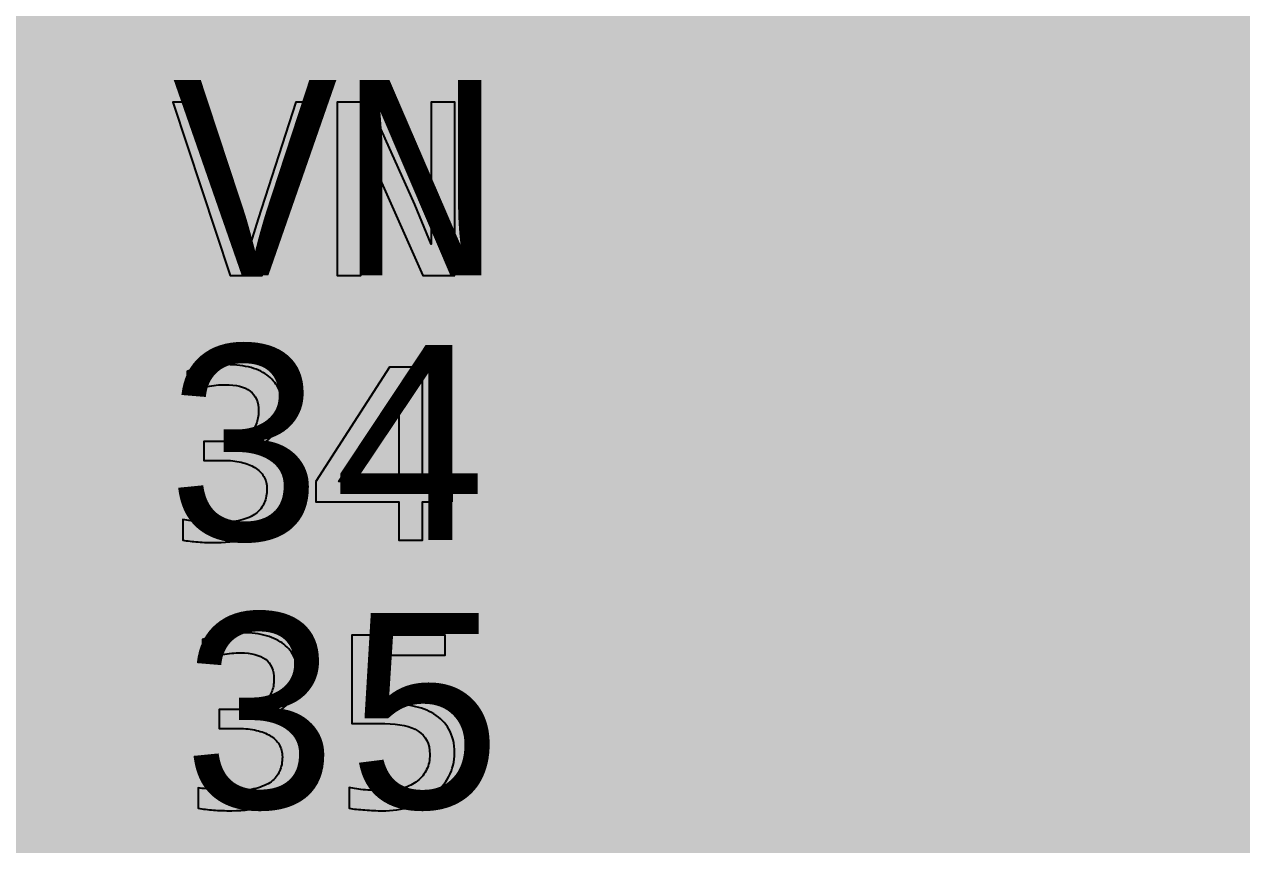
# Model space of a CAD drawing. Extents: x -322 to -166, y -2 to 94.
# Drawn here: x -314.72 to -303.18, y 33.89 to 41.66 of the extents above; entities that cross this region are included whole.
import ezdxf

# ---------------------------------------------------------------- set-up
doc = ezdxf.new("R2010")
doc.units = 0
doc.header["$MEASUREMENT"] = 0
doc.layers.add('MASK', color=7, linetype='CONTINUOUS')
doc.styles.add('0', font='consola.ttf', dxfattribs={"height": 1})

msp = doc.modelspace()

# ---------------------------------------------------------------- hatches: boundary and pattern name
at = {"layer": 'MASK'}
h = msp.add_hatch(color=18, dxfattribs=at)
edge = h.paths.add_edge_path()
edge.add_spline(control_points=[(-279.9318, -1.4633), (-279.9318, -1.4633), (-250.5297, -1.4633), (-250.5297, -1.4633), (-249.7335, -1.4628), (-248.9702, -1.146), (-248.4076, -0.5827), (-247.845, -0.0194), (-247.5292, 0.7405), (-247.5297, 1.5367), (-247.5297, 1.5367), (-247.5297, 90.5367), (-247.5297, 90.5367), (-247.5302, 91.3329), (-247.847, 92.0962), (-248.4103, 92.6588), (-248.9736, 93.2214), (-249.7335, 93.5372), (-250.5297, 93.5367), (-250.5297, 93.5367), (-318.7297, 93.5367), (-318.7297, 93.5367), (-319.5259, 93.5362), (-320.2892, 93.2194), (-320.8518, 92.6561), (-321.4144, 92.0928), (-321.7302, 91.3329), (-321.7297, 90.5367), (-321.7297, 90.5367), (-321.7297, 1.5367), (-321.7297, 1.5367), (-321.7292, 0.7405), (-321.4124, -0.0228), (-320.8491, -0.5854), (-320.2858, -1.148), (-319.5259, -1.4638), (-318.7297, -1.4633), (-318.7297, -1.4633), (-279.9318, -1.4633), (-279.9318, -1.4633)], knot_values=[0, 0, 0, 0, 0.0769231, 0.0769231, 0.0769231, 0.1538462, 0.1538462, 0.1538462, 0.2307692, 0.2307692, 0.2307692, 0.3076923, 0.3076923, 0.3076923, 0.3846154, 0.3846154, 0.3846154, 0.4615385, 0.4615385, 0.4615385, 0.5384615, 0.5384615, 0.5384615, 0.6153846, 0.6153846, 0.6153846, 0.6923077, 0.6923077, 0.6923077, 0.7692308, 0.7692308, 0.7692308, 0.8461538, 0.8461538, 0.8461538, 0.9230769, 0.9230769, 0.9230769, 1, 1, 1, 1], degree=3, periodic=1)
h = msp.add_hatch(color=18, dxfattribs=at)
edge = h.paths.add_edge_path()
edge.add_spline(control_points=[(-311.9062, 40.9211), (-311.9062, 40.9211), (-312.4633, 39.2818), (-312.4633, 39.2818), (-312.4633, 39.2818), (-312.7643, 39.2818), (-312.7643, 39.2818), (-312.7643, 39.2818), (-313.309, 40.9211), (-313.309, 40.9211), (-313.309, 40.9211), (-313.0568, 40.9211), (-313.0568, 40.9211), (-313.0568, 40.9211), (-312.7027, 39.8162), (-312.7027, 39.8162), (-312.7027, 39.8162), (-312.6025, 39.4925), (-312.6025, 39.4925), (-312.6025, 39.4925), (-312.4997, 39.8162), (-312.4997, 39.8162), (-312.4997, 39.8162), (-312.1447, 40.9211), (-312.1447, 40.9211), (-312.1447, 40.9211), (-311.9062, 40.9211), (-311.9062, 40.9211)], knot_values=[0, 0, 0, 0, 0.1111111, 0.1111111, 0.1111111, 0.2222222, 0.2222222, 0.2222222, 0.3333333, 0.3333333, 0.3333333, 0.4444444, 0.4444444, 0.4444444, 0.5555556, 0.5555556, 0.5555556, 0.6666667, 0.6666667, 0.6666667, 0.7777778, 0.7777778, 0.7777778, 0.8888889, 0.8888889, 0.8888889, 1, 1, 1, 1], degree=3, periodic=1)
h = msp.add_hatch(color=18, dxfattribs=at)
edge = h.paths.add_edge_path()
edge.add_spline(control_points=[(-310.6361, 39.2818), (-310.6361, 39.2818), (-310.9388, 39.2818), (-310.9388, 39.2818), (-310.9388, 39.2818), (-311.3957, 40.3044), (-311.3957, 40.3044), (-311.3957, 40.3044), (-311.5276, 40.6333), (-311.5276, 40.6333), (-311.5276, 40.6333), (-311.5276, 39.8064), (-311.5276, 39.8064), (-311.5276, 39.8064), (-311.5276, 39.2818), (-311.5276, 39.2818), (-311.5276, 39.2818), (-311.7512, 39.2818), (-311.7512, 39.2818), (-311.7512, 39.2818), (-311.7512, 40.9211), (-311.7512, 40.9211), (-311.7512, 40.9211), (-311.4523, 40.9211), (-311.4523, 40.9211), (-311.4523, 40.9211), (-311.0168, 39.9524), (-311.0168, 39.9524), (-311.0168, 39.9524), (-310.8596, 39.5773), (-310.8596, 39.5773), (-310.8596, 39.5773), (-310.8596, 40.4556), (-310.8596, 40.4556), (-310.8596, 40.4556), (-310.8596, 40.9211), (-310.8596, 40.9211), (-310.8596, 40.9211), (-310.6361, 40.9211), (-310.6361, 40.9211), (-310.6361, 40.9211), (-310.6361, 39.2818), (-310.6361, 39.2818)], knot_values=[0, 0, 0, 0, 0.0714286, 0.0714286, 0.0714286, 0.1428571, 0.1428571, 0.1428571, 0.2142857, 0.2142857, 0.2142857, 0.2857143, 0.2857143, 0.2857143, 0.3571429, 0.3571429, 0.3571429, 0.4285714, 0.4285714, 0.4285714, 0.5, 0.5, 0.5, 0.5714286, 0.5714286, 0.5714286, 0.6428571, 0.6428571, 0.6428571, 0.7142857, 0.7142857, 0.7142857, 0.7857143, 0.7857143, 0.7857143, 0.8571429, 0.8571429, 0.8571429, 0.9285714, 0.9285714, 0.9285714, 1, 1, 1, 1], degree=3, periodic=1)
h = msp.add_hatch(color=18, dxfattribs=at)
edge = h.paths.add_edge_path()
edge.add_spline(control_points=[(-312.1881, 37.2713), (-312.1881, 37.1994), (-312.2026, 37.1317), (-312.2322, 37.0688), (-312.2613, 37.0054), (-312.305, 36.9502), (-312.3637, 36.9026), (-312.4223, 36.8555), (-312.496, 36.8183), (-312.5846, 36.7909), (-312.6733, 36.7639), (-312.7765, 36.7502), (-312.8947, 36.7502), (-312.9598, 36.7502), (-313.0184, 36.7523), (-313.0702, 36.7566), (-313.1221, 36.7609), (-313.1705, 36.7664), (-313.2158, 36.7733), (-313.2158, 36.7733), (-313.2158, 36.9686), (-313.2158, 36.9686), (-313.164, 36.9596), (-313.1092, 36.9527), (-313.0514, 36.9476), (-312.994, 36.9429), (-312.9349, 36.9403), (-312.8745, 36.9403), (-312.7928, 36.9403), (-312.7225, 36.9476), (-312.6647, 36.9622), (-312.6065, 36.9767), (-312.5589, 36.9981), (-312.5221, 37.0255), (-312.4853, 37.0534), (-312.4587, 37.0868), (-312.442, 37.1262), (-312.4253, 37.1651), (-312.4168, 37.2097), (-312.4168, 37.2589), (-312.4168, 37.3043), (-312.4266, 37.3433), (-312.4467, 37.3767), (-312.4669, 37.4105), (-312.4951, 37.4383), (-312.5315, 37.461), (-312.5679, 37.4837), (-312.6116, 37.5004), (-312.6621, 37.5116), (-312.7127, 37.5231), (-312.7683, 37.5287), (-312.8283, 37.5287), (-312.8283, 37.5287), (-313.0154, 37.5287), (-313.0154, 37.5287), (-313.0154, 37.5287), (-313.0154, 37.7086), (-313.0154, 37.7086), (-313.0154, 37.7086), (-312.8257, 37.7086), (-312.8257, 37.7086), (-312.7761, 37.7086), (-312.7311, 37.715), (-312.6904, 37.7278), (-312.6497, 37.7411), (-312.615, 37.7595), (-312.5863, 37.7835), (-312.5572, 37.8079), (-312.535, 37.8379), (-312.5195, 37.873), (-312.5041, 37.9085), (-312.4964, 37.9488), (-312.4964, 37.9938), (-312.4964, 38.0816), (-312.5234, 38.1454), (-312.5769, 38.1856), (-312.6305, 38.2254), (-312.7092, 38.2456), (-312.8129, 38.2456), (-312.8681, 38.2456), (-312.9251, 38.2404), (-312.9837, 38.2297), (-313.0424, 38.219), (-313.1054, 38.2027), (-313.1722, 38.1813), (-313.1722, 38.1813), (-313.1722, 38.3715), (-313.1722, 38.3715), (-313.1439, 38.3817), (-313.1135, 38.3907), (-313.0814, 38.3984), (-313.0488, 38.4066), (-313.0167, 38.4134), (-312.9846, 38.4186), (-312.9525, 38.4241), (-312.9204, 38.4284), (-312.8887, 38.4314), (-312.857, 38.4344), (-312.8262, 38.4357), (-312.797, 38.4357), (-312.7101, 38.4357), (-312.6335, 38.4263), (-312.5675, 38.4074), (-312.5016, 38.3886), (-312.4463, 38.3616), (-312.4018, 38.3265), (-312.3577, 38.2914), (-312.3243, 38.249), (-312.3016, 38.1989), (-312.2789, 38.1484), (-312.2677, 38.0923), (-312.2677, 38.0293), (-312.2677, 37.936), (-312.2917, 37.8572), (-312.3397, 37.7938), (-312.3881, 37.73), (-312.4536, 37.6794), (-312.5375, 37.6418), (-312.4947, 37.6353), (-312.4527, 37.6216), (-312.4112, 37.6019), (-312.3697, 37.5818), (-312.3324, 37.5557), (-312.2994, 37.5244), (-312.266, 37.4932), (-312.2395, 37.4559), (-312.2189, 37.4135), (-312.1984, 37.3707), (-312.1881, 37.3232), (-312.1881, 37.2713)], knot_values=[0, 0, 0, 0, 0.0232558, 0.0232558, 0.0232558, 0.0465116, 0.0465116, 0.0465116, 0.0697674, 0.0697674, 0.0697674, 0.0930233, 0.0930233, 0.0930233, 0.1162791, 0.1162791, 0.1162791, 0.1395349, 0.1395349, 0.1395349, 0.1627907, 0.1627907, 0.1627907, 0.1860465, 0.1860465, 0.1860465, 0.2093023, 0.2093023, 0.2093023, 0.2325581, 0.2325581, 0.2325581, 0.255814, 0.255814, 0.255814, 0.2790698, 0.2790698, 0.2790698, 0.3023256, 0.3023256, 0.3023256, 0.3255814, 0.3255814, 0.3255814, 0.3488372, 0.3488372, 0.3488372, 0.372093, 0.372093, 0.372093, 0.3953488, 0.3953488, 0.3953488, 0.4186047, 0.4186047, 0.4186047, 0.4418605, 0.4418605, 0.4418605, 0.4651163, 0.4651163, 0.4651163, 0.4883721, 0.4883721, 0.4883721, 0.5116279, 0.5116279, 0.5116279, 0.5348837, 0.5348837, 0.5348837, 0.5581395, 0.5581395, 0.5581395, 0.5813953, 0.5813953, 0.5813953, 0.6046512, 0.6046512, 0.6046512, 0.627907, 0.627907, 0.627907, 0.6511628, 0.6511628, 0.6511628, 0.6744186, 0.6744186, 0.6744186, 0.6976744, 0.6976744, 0.6976744, 0.7209302, 0.7209302, 0.7209302, 0.744186, 0.744186, 0.744186, 0.7674419, 0.7674419, 0.7674419, 0.7906977, 0.7906977, 0.7906977, 0.8139535, 0.8139535, 0.8139535, 0.8372093, 0.8372093, 0.8372093, 0.8604651, 0.8604651, 0.8604651, 0.8837209, 0.8837209, 0.8837209, 0.9069767, 0.9069767, 0.9069767, 0.9302326, 0.9302326, 0.9302326, 0.9534884, 0.9534884, 0.9534884, 0.9767442, 0.9767442, 0.9767442, 1, 1, 1, 1], degree=3, periodic=1)
h = msp.add_hatch(color=18, dxfattribs=at)
edge = h.paths.add_edge_path()
edge.add_spline(control_points=[(-310.6623, 37.1356), (-310.6623, 37.1356), (-310.9424, 37.1356), (-310.9424, 37.1356), (-310.9424, 37.1356), (-310.9424, 36.7733), (-310.9424, 36.7733), (-310.9424, 36.7733), (-311.1659, 36.7733), (-311.1659, 36.7733), (-311.1659, 36.7733), (-311.1659, 37.1356), (-311.1659, 37.1356), (-311.1659, 37.1356), (-311.9547, 37.1356), (-311.9547, 37.1356), (-311.9547, 37.1356), (-311.9547, 37.3283), (-311.9547, 37.3283), (-311.9547, 37.3283), (-311.2563, 38.4126), (-311.2563, 38.4126), (-311.2563, 38.4126), (-310.9424, 38.4126), (-310.9424, 38.4126), (-310.9424, 38.4126), (-310.9424, 37.3283), (-310.9424, 37.3283), (-310.9424, 37.3283), (-310.6623, 37.3283), (-310.6623, 37.3283), (-310.6623, 37.3283), (-310.6623, 37.1356), (-310.6623, 37.1356)], knot_values=[0, 0, 0, 0, 0.0909091, 0.0909091, 0.0909091, 0.1818182, 0.1818182, 0.1818182, 0.2727273, 0.2727273, 0.2727273, 0.3636364, 0.3636364, 0.3636364, 0.4545455, 0.4545455, 0.4545455, 0.5454545, 0.5454545, 0.5454545, 0.6363636, 0.6363636, 0.6363636, 0.7272727, 0.7272727, 0.7272727, 0.8181818, 0.8181818, 0.8181818, 0.9090909, 0.9090909, 0.9090909, 1, 1, 1, 1], degree=3, periodic=1)
h = msp.add_hatch(color=18, dxfattribs=at)
edge = h.paths.add_edge_path()
edge.add_spline(control_points=[(-311.1659, 38.2019), (-311.1659, 38.2019), (-311.7363, 37.3283), (-311.7363, 37.3283), (-311.7363, 37.3283), (-311.1659, 37.3283), (-311.1659, 37.3283), (-311.1659, 37.3283), (-311.1659, 38.2019), (-311.1659, 38.2019)], knot_values=[0, 0, 0, 0, 0.3333333, 0.3333333, 0.3333333, 0.6666667, 0.6666667, 0.6666667, 1, 1, 1, 1], degree=3, periodic=1)
h = msp.add_hatch(color=18, dxfattribs=at)
edge = h.paths.add_edge_path()
edge.add_spline(control_points=[(-312.0424, 34.7313), (-312.0424, 34.6594), (-312.0569, 34.5917), (-312.0865, 34.5288), (-312.1156, 34.4654), (-312.1593, 34.4102), (-312.218, 34.3626), (-312.2766, 34.3155), (-312.3503, 34.2783), (-312.4389, 34.2509), (-312.5276, 34.2239), (-312.6308, 34.2102), (-312.749, 34.2102), (-312.8141, 34.2102), (-312.8727, 34.2123), (-312.9245, 34.2166), (-312.9764, 34.2209), (-313.0248, 34.2264), (-313.0701, 34.2333), (-313.0701, 34.2333), (-313.0701, 34.4286), (-313.0701, 34.4286), (-313.0183, 34.4196), (-312.9635, 34.4127), (-312.9057, 34.4076), (-312.8483, 34.4029), (-312.7892, 34.4003), (-312.7288, 34.4003), (-312.6471, 34.4003), (-312.5768, 34.4076), (-312.519, 34.4222), (-312.4608, 34.4367), (-312.4132, 34.4581), (-312.3764, 34.4855), (-312.3396, 34.5134), (-312.313, 34.5468), (-312.2963, 34.5862), (-312.2796, 34.6251), (-312.2711, 34.6697), (-312.2711, 34.7189), (-312.2711, 34.7643), (-312.2809, 34.8033), (-312.301, 34.8367), (-312.3212, 34.8705), (-312.3494, 34.8983), (-312.3858, 34.921), (-312.4222, 34.9437), (-312.4659, 34.9604), (-312.5164, 34.9716), (-312.567, 34.9831), (-312.6226, 34.9887), (-312.6826, 34.9887), (-312.6826, 34.9887), (-312.8697, 34.9887), (-312.8697, 34.9887), (-312.8697, 34.9887), (-312.8697, 35.1686), (-312.8697, 35.1686), (-312.8697, 35.1686), (-312.68, 35.1686), (-312.68, 35.1686), (-312.6304, 35.1686), (-312.5854, 35.175), (-312.5447, 35.1878), (-312.504, 35.2011), (-312.4693, 35.2195), (-312.4406, 35.2435), (-312.4115, 35.2679), (-312.3893, 35.2979), (-312.3738, 35.333), (-312.3584, 35.3685), (-312.3507, 35.4088), (-312.3507, 35.4538), (-312.3507, 35.5416), (-312.3777, 35.6054), (-312.4312, 35.6456), (-312.4848, 35.6854), (-312.5635, 35.7056), (-312.6672, 35.7056), (-312.7224, 35.7056), (-312.7794, 35.7004), (-312.838, 35.6897), (-312.8967, 35.679), (-312.9597, 35.6627), (-313.0265, 35.6413), (-313.0265, 35.6413), (-313.0265, 35.8315), (-313.0265, 35.8315), (-312.9982, 35.8417), (-312.9678, 35.8507), (-312.9357, 35.8584), (-312.9031, 35.8666), (-312.871, 35.8734), (-312.8389, 35.8786), (-312.8068, 35.8841), (-312.7747, 35.8884), (-312.743, 35.8914), (-312.7113, 35.8944), (-312.6805, 35.8957), (-312.6513, 35.8957), (-312.5644, 35.8957), (-312.4878, 35.8863), (-312.4218, 35.8674), (-312.3559, 35.8486), (-312.3006, 35.8216), (-312.2561, 35.7865), (-312.212, 35.7514), (-312.1786, 35.709), (-312.1559, 35.6589), (-312.1332, 35.6084), (-312.122, 35.5523), (-312.122, 35.4893), (-312.122, 35.396), (-312.146, 35.3172), (-312.194, 35.2538), (-312.2424, 35.19), (-312.3079, 35.1394), (-312.3918, 35.1018), (-312.349, 35.0953), (-312.307, 35.0816), (-312.2655, 35.0619), (-312.224, 35.0418), (-312.1867, 35.0157), (-312.1537, 34.9844), (-312.1203, 34.9532), (-312.0938, 34.9159), (-312.0732, 34.8735), (-312.0527, 34.8307), (-312.0424, 34.7832), (-312.0424, 34.7313)], knot_values=[0, 0, 0, 0, 0.0232558, 0.0232558, 0.0232558, 0.0465116, 0.0465116, 0.0465116, 0.0697674, 0.0697674, 0.0697674, 0.0930233, 0.0930233, 0.0930233, 0.1162791, 0.1162791, 0.1162791, 0.1395349, 0.1395349, 0.1395349, 0.1627907, 0.1627907, 0.1627907, 0.1860465, 0.1860465, 0.1860465, 0.2093023, 0.2093023, 0.2093023, 0.2325581, 0.2325581, 0.2325581, 0.255814, 0.255814, 0.255814, 0.2790698, 0.2790698, 0.2790698, 0.3023256, 0.3023256, 0.3023256, 0.3255814, 0.3255814, 0.3255814, 0.3488372, 0.3488372, 0.3488372, 0.372093, 0.372093, 0.372093, 0.3953488, 0.3953488, 0.3953488, 0.4186047, 0.4186047, 0.4186047, 0.4418605, 0.4418605, 0.4418605, 0.4651163, 0.4651163, 0.4651163, 0.4883721, 0.4883721, 0.4883721, 0.5116279, 0.5116279, 0.5116279, 0.5348837, 0.5348837, 0.5348837, 0.5581395, 0.5581395, 0.5581395, 0.5813953, 0.5813953, 0.5813953, 0.6046512, 0.6046512, 0.6046512, 0.627907, 0.627907, 0.627907, 0.6511628, 0.6511628, 0.6511628, 0.6744186, 0.6744186, 0.6744186, 0.6976744, 0.6976744, 0.6976744, 0.7209302, 0.7209302, 0.7209302, 0.744186, 0.744186, 0.744186, 0.7674419, 0.7674419, 0.7674419, 0.7906977, 0.7906977, 0.7906977, 0.8139535, 0.8139535, 0.8139535, 0.8372093, 0.8372093, 0.8372093, 0.8604651, 0.8604651, 0.8604651, 0.8837209, 0.8837209, 0.8837209, 0.9069767, 0.9069767, 0.9069767, 0.9302326, 0.9302326, 0.9302326, 0.9534884, 0.9534884, 0.9534884, 0.9767442, 0.9767442, 0.9767442, 1, 1, 1, 1], degree=3, periodic=1)
h = msp.add_hatch(color=18, dxfattribs=at)
edge = h.paths.add_edge_path()
edge.add_spline(control_points=[(-310.64, 34.7579), (-310.64, 34.6765), (-310.6575, 34.6024), (-310.6926, 34.5356), (-310.7278, 34.4684), (-310.7761, 34.411), (-310.8374, 34.3626), (-310.899, 34.3147), (-310.9714, 34.277), (-311.0549, 34.2504), (-311.1389, 34.2235), (-311.2288, 34.2102), (-311.326, 34.2102), (-311.3504, 34.2102), (-311.3765, 34.211), (-311.4044, 34.2123), (-311.4322, 34.2136), (-311.46, 34.2153), (-311.4879, 34.2175), (-311.5153, 34.2196), (-311.5423, 34.2217), (-311.5688, 34.2243), (-311.5949, 34.2269), (-311.6185, 34.2299), (-311.6395, 34.2333), (-311.6395, 34.2333), (-311.6395, 34.4311), (-311.6395, 34.4311), (-311.5941, 34.4204), (-311.5427, 34.4127), (-311.4844, 34.4076), (-311.4262, 34.4029), (-311.3675, 34.4003), (-311.308, 34.4003), (-311.2412, 34.4003), (-311.1808, 34.4084), (-311.1273, 34.4243), (-311.0738, 34.4401), (-311.0284, 34.4628), (-310.9907, 34.4924), (-310.953, 34.5224), (-310.9239, 34.5583), (-310.9038, 34.6003), (-310.8836, 34.6427), (-310.8738, 34.6902), (-310.8738, 34.7429), (-310.8738, 34.8448), (-310.9106, 34.9189), (-310.9838, 34.9652), (-311.0571, 35.0118), (-311.1624, 35.035), (-311.2994, 35.035), (-311.2994, 35.035), (-311.6112, 35.035), (-311.6112, 35.035), (-311.6112, 35.035), (-311.6112, 35.8726), (-311.6112, 35.8726), (-311.6112, 35.8726), (-310.7273, 35.8726), (-310.7273, 35.8726), (-310.7273, 35.8726), (-310.7273, 35.6824), (-310.7273, 35.6824), (-310.7273, 35.6824), (-311.4056, 35.6824), (-311.4056, 35.6824), (-311.4056, 35.6824), (-311.4056, 35.2225), (-311.4056, 35.2225), (-311.4056, 35.2225), (-311.2626, 35.2225), (-311.2626, 35.2225), (-311.1838, 35.2225), (-311.1072, 35.2152), (-311.0327, 35.2011), (-310.9581, 35.187), (-310.8922, 35.1621), (-310.834, 35.1266), (-310.7757, 35.0911), (-310.729, 35.0431), (-310.6935, 34.9831), (-310.658, 34.9232), (-310.64, 34.8482), (-310.64, 34.7579)], knot_values=[0, 0, 0, 0, 0.0357143, 0.0357143, 0.0357143, 0.0714286, 0.0714286, 0.0714286, 0.1071429, 0.1071429, 0.1071429, 0.1428571, 0.1428571, 0.1428571, 0.1785714, 0.1785714, 0.1785714, 0.2142857, 0.2142857, 0.2142857, 0.25, 0.25, 0.25, 0.2857143, 0.2857143, 0.2857143, 0.3214286, 0.3214286, 0.3214286, 0.3571429, 0.3571429, 0.3571429, 0.3928571, 0.3928571, 0.3928571, 0.4285714, 0.4285714, 0.4285714, 0.4642857, 0.4642857, 0.4642857, 0.5, 0.5, 0.5, 0.5357143, 0.5357143, 0.5357143, 0.5714286, 0.5714286, 0.5714286, 0.6071429, 0.6071429, 0.6071429, 0.6428571, 0.6428571, 0.6428571, 0.6785714, 0.6785714, 0.6785714, 0.7142857, 0.7142857, 0.7142857, 0.75, 0.75, 0.75, 0.7857143, 0.7857143, 0.7857143, 0.8214286, 0.8214286, 0.8214286, 0.8571429, 0.8571429, 0.8571429, 0.8928571, 0.8928571, 0.8928571, 0.9285714, 0.9285714, 0.9285714, 0.9642857, 0.9642857, 0.9642857, 1, 1, 1, 1], degree=3, periodic=1)

# ---------------------------------------------------------------- linework, layer by layer
for points, knots in [([(-279.9318, -1.4633), (-279.9318, -1.4633), (-250.5297, -1.4633), (-250.5297, -1.4633), (-249.7335, -1.4628), (-248.9702, -1.146), (-248.4076, -0.5827), (-247.845, -0.0194), (-247.5292, 0.7405), (-247.5297, 1.5367), (-247.5297, 1.5367), (-247.5297, 90.5367), (-247.5297, 90.5367), (-247.5302, 91.3329), (-247.847, 92.0962), (-248.4103, 92.6588), (-248.9736, 93.2214), (-249.7335, 93.5372), (-250.5297, 93.5367), (-250.5297, 93.5367), (-318.7297, 93.5367), (-318.7297, 93.5367), (-319.5259, 93.5362), (-320.2892, 93.2194), (-320.8518, 92.6561), (-321.4144, 92.0928), (-321.7302, 91.3329), (-321.7297, 90.5367), (-321.7297, 90.5367), (-321.7297, 1.5367), (-321.7297, 1.5367), (-321.7292, 0.7405), (-321.4124, -0.0228), (-320.8491, -0.5854), (-320.2858, -1.148), (-319.5259, -1.4638), (-318.7297, -1.4633), (-318.7297, -1.4633), (-279.9318, -1.4633), (-279.9318, -1.4633)], [0, 0, 0, 0, 0.0769231, 0.0769231, 0.0769231, 0.1538462, 0.1538462, 0.1538462, 0.2307692, 0.2307692, 0.2307692, 0.3076923, 0.3076923, 0.3076923, 0.3846154, 0.3846154, 0.3846154, 0.4615385, 0.4615385, 0.4615385, 0.5384615, 0.5384615, 0.5384615, 0.6153846, 0.6153846, 0.6153846, 0.6923077, 0.6923077, 0.6923077, 0.7692308, 0.7692308, 0.7692308, 0.8461538, 0.8461538, 0.8461538, 0.9230769, 0.9230769, 0.9230769, 1, 1, 1, 1]), ([(-311.9062, 40.9211), (-311.9062, 40.9211), (-312.4633, 39.2818), (-312.4633, 39.2818), (-312.4633, 39.2818), (-312.7643, 39.2818), (-312.7643, 39.2818), (-312.7643, 39.2818), (-313.309, 40.9211), (-313.309, 40.9211), (-313.309, 40.9211), (-313.0568, 40.9211), (-313.0568, 40.9211), (-313.0568, 40.9211), (-312.7027, 39.8162), (-312.7027, 39.8162), (-312.7027, 39.8162), (-312.6025, 39.4925), (-312.6025, 39.4925), (-312.6025, 39.4925), (-312.4997, 39.8162), (-312.4997, 39.8162), (-312.4997, 39.8162), (-312.1447, 40.9211), (-312.1447, 40.9211), (-312.1447, 40.9211), (-311.9062, 40.9211), (-311.9062, 40.9211)], [0, 0, 0, 0, 0.1111111, 0.1111111, 0.1111111, 0.2222222, 0.2222222, 0.2222222, 0.3333333, 0.3333333, 0.3333333, 0.4444444, 0.4444444, 0.4444444, 0.5555556, 0.5555556, 0.5555556, 0.6666667, 0.6666667, 0.6666667, 0.7777778, 0.7777778, 0.7777778, 0.8888889, 0.8888889, 0.8888889, 1, 1, 1, 1]), ([(-310.6361, 39.2818), (-310.6361, 39.2818), (-310.9388, 39.2818), (-310.9388, 39.2818), (-310.9388, 39.2818), (-311.3957, 40.3044), (-311.3957, 40.3044), (-311.3957, 40.3044), (-311.5276, 40.6333), (-311.5276, 40.6333), (-311.5276, 40.6333), (-311.5276, 39.8064), (-311.5276, 39.8064), (-311.5276, 39.8064), (-311.5276, 39.2818), (-311.5276, 39.2818), (-311.5276, 39.2818), (-311.7512, 39.2818), (-311.7512, 39.2818), (-311.7512, 39.2818), (-311.7512, 40.9211), (-311.7512, 40.9211), (-311.7512, 40.9211), (-311.4523, 40.9211), (-311.4523, 40.9211), (-311.4523, 40.9211), (-311.0168, 39.9524), (-311.0168, 39.9524), (-311.0168, 39.9524), (-310.8596, 39.5773), (-310.8596, 39.5773), (-310.8596, 39.5773), (-310.8596, 40.4556), (-310.8596, 40.4556), (-310.8596, 40.4556), (-310.8596, 40.9211), (-310.8596, 40.9211), (-310.8596, 40.9211), (-310.6361, 40.9211), (-310.6361, 40.9211), (-310.6361, 40.9211), (-310.6361, 39.2818), (-310.6361, 39.2818)], [0, 0, 0, 0, 0.0714286, 0.0714286, 0.0714286, 0.1428571, 0.1428571, 0.1428571, 0.2142857, 0.2142857, 0.2142857, 0.2857143, 0.2857143, 0.2857143, 0.3571429, 0.3571429, 0.3571429, 0.4285714, 0.4285714, 0.4285714, 0.5, 0.5, 0.5, 0.5714286, 0.5714286, 0.5714286, 0.6428571, 0.6428571, 0.6428571, 0.7142857, 0.7142857, 0.7142857, 0.7857143, 0.7857143, 0.7857143, 0.8571429, 0.8571429, 0.8571429, 0.9285714, 0.9285714, 0.9285714, 1, 1, 1, 1]), ([(-312.1881, 37.2713), (-312.1881, 37.1994), (-312.2026, 37.1317), (-312.2322, 37.0688), (-312.2613, 37.0054), (-312.305, 36.9502), (-312.3637, 36.9026), (-312.4223, 36.8555), (-312.496, 36.8183), (-312.5846, 36.7909), (-312.6733, 36.7639), (-312.7765, 36.7502), (-312.8947, 36.7502), (-312.9598, 36.7502), (-313.0184, 36.7523), (-313.0702, 36.7566), (-313.1221, 36.7609), (-313.1705, 36.7664), (-313.2158, 36.7733), (-313.2158, 36.7733), (-313.2158, 36.9686), (-313.2158, 36.9686), (-313.164, 36.9596), (-313.1092, 36.9527), (-313.0514, 36.9476), (-312.994, 36.9429), (-312.9349, 36.9403), (-312.8745, 36.9403), (-312.7928, 36.9403), (-312.7225, 36.9476), (-312.6647, 36.9622), (-312.6065, 36.9767), (-312.5589, 36.9981), (-312.5221, 37.0255), (-312.4853, 37.0534), (-312.4587, 37.0868), (-312.442, 37.1262), (-312.4253, 37.1651), (-312.4168, 37.2097), (-312.4168, 37.2589), (-312.4168, 37.3043), (-312.4266, 37.3433), (-312.4467, 37.3767), (-312.4669, 37.4105), (-312.4951, 37.4383), (-312.5315, 37.461), (-312.5679, 37.4837), (-312.6116, 37.5004), (-312.6621, 37.5116), (-312.7127, 37.5231), (-312.7683, 37.5287), (-312.8283, 37.5287), (-312.8283, 37.5287), (-313.0154, 37.5287), (-313.0154, 37.5287), (-313.0154, 37.5287), (-313.0154, 37.7086), (-313.0154, 37.7086), (-313.0154, 37.7086), (-312.8257, 37.7086), (-312.8257, 37.7086), (-312.7761, 37.7086), (-312.7311, 37.715), (-312.6904, 37.7278), (-312.6497, 37.7411), (-312.615, 37.7595), (-312.5863, 37.7835), (-312.5572, 37.8079), (-312.535, 37.8379), (-312.5195, 37.873), (-312.5041, 37.9085), (-312.4964, 37.9488), (-312.4964, 37.9938), (-312.4964, 38.0816), (-312.5234, 38.1454), (-312.5769, 38.1856), (-312.6305, 38.2254), (-312.7092, 38.2456), (-312.8129, 38.2456), (-312.8681, 38.2456), (-312.9251, 38.2404), (-312.9837, 38.2297), (-313.0424, 38.219), (-313.1054, 38.2027), (-313.1722, 38.1813), (-313.1722, 38.1813), (-313.1722, 38.3715), (-313.1722, 38.3715), (-313.1439, 38.3817), (-313.1135, 38.3907), (-313.0814, 38.3984), (-313.0488, 38.4066), (-313.0167, 38.4134), (-312.9846, 38.4186), (-312.9525, 38.4241), (-312.9204, 38.4284), (-312.8887, 38.4314), (-312.857, 38.4344), (-312.8262, 38.4357), (-312.797, 38.4357), (-312.7101, 38.4357), (-312.6335, 38.4263), (-312.5675, 38.4074), (-312.5016, 38.3886), (-312.4463, 38.3616), (-312.4018, 38.3265), (-312.3577, 38.2914), (-312.3243, 38.249), (-312.3016, 38.1989), (-312.2789, 38.1484), (-312.2677, 38.0923), (-312.2677, 38.0293), (-312.2677, 37.936), (-312.2917, 37.8572), (-312.3397, 37.7938), (-312.3881, 37.73), (-312.4536, 37.6794), (-312.5375, 37.6418), (-312.4947, 37.6353), (-312.4527, 37.6216), (-312.4112, 37.6019), (-312.3697, 37.5818), (-312.3324, 37.5557), (-312.2994, 37.5244), (-312.266, 37.4932), (-312.2395, 37.4559), (-312.2189, 37.4135), (-312.1984, 37.3707), (-312.1881, 37.3232), (-312.1881, 37.2713)], [0, 0, 0, 0, 0.0232558, 0.0232558, 0.0232558, 0.0465116, 0.0465116, 0.0465116, 0.0697674, 0.0697674, 0.0697674, 0.0930233, 0.0930233, 0.0930233, 0.1162791, 0.1162791, 0.1162791, 0.1395349, 0.1395349, 0.1395349, 0.1627907, 0.1627907, 0.1627907, 0.1860465, 0.1860465, 0.1860465, 0.2093023, 0.2093023, 0.2093023, 0.2325581, 0.2325581, 0.2325581, 0.255814, 0.255814, 0.255814, 0.2790698, 0.2790698, 0.2790698, 0.3023256, 0.3023256, 0.3023256, 0.3255814, 0.3255814, 0.3255814, 0.3488372, 0.3488372, 0.3488372, 0.372093, 0.372093, 0.372093, 0.3953488, 0.3953488, 0.3953488, 0.4186047, 0.4186047, 0.4186047, 0.4418605, 0.4418605, 0.4418605, 0.4651163, 0.4651163, 0.4651163, 0.4883721, 0.4883721, 0.4883721, 0.5116279, 0.5116279, 0.5116279, 0.5348837, 0.5348837, 0.5348837, 0.5581395, 0.5581395, 0.5581395, 0.5813953, 0.5813953, 0.5813953, 0.6046512, 0.6046512, 0.6046512, 0.627907, 0.627907, 0.627907, 0.6511628, 0.6511628, 0.6511628, 0.6744186, 0.6744186, 0.6744186, 0.6976744, 0.6976744, 0.6976744, 0.7209302, 0.7209302, 0.7209302, 0.744186, 0.744186, 0.744186, 0.7674419, 0.7674419, 0.7674419, 0.7906977, 0.7906977, 0.7906977, 0.8139535, 0.8139535, 0.8139535, 0.8372093, 0.8372093, 0.8372093, 0.8604651, 0.8604651, 0.8604651, 0.8837209, 0.8837209, 0.8837209, 0.9069767, 0.9069767, 0.9069767, 0.9302326, 0.9302326, 0.9302326, 0.9534884, 0.9534884, 0.9534884, 0.9767442, 0.9767442, 0.9767442, 1, 1, 1, 1]), ([(-310.6623, 37.1356), (-310.6623, 37.1356), (-310.9424, 37.1356), (-310.9424, 37.1356), (-310.9424, 37.1356), (-310.9424, 36.7733), (-310.9424, 36.7733), (-310.9424, 36.7733), (-311.1659, 36.7733), (-311.1659, 36.7733), (-311.1659, 36.7733), (-311.1659, 37.1356), (-311.1659, 37.1356), (-311.1659, 37.1356), (-311.9547, 37.1356), (-311.9547, 37.1356), (-311.9547, 37.1356), (-311.9547, 37.3283), (-311.9547, 37.3283), (-311.9547, 37.3283), (-311.2563, 38.4126), (-311.2563, 38.4126), (-311.2563, 38.4126), (-310.9424, 38.4126), (-310.9424, 38.4126), (-310.9424, 38.4126), (-310.9424, 37.3283), (-310.9424, 37.3283), (-310.9424, 37.3283), (-310.6623, 37.3283), (-310.6623, 37.3283), (-310.6623, 37.3283), (-310.6623, 37.1356), (-310.6623, 37.1356)], [0, 0, 0, 0, 0.0909091, 0.0909091, 0.0909091, 0.1818182, 0.1818182, 0.1818182, 0.2727273, 0.2727273, 0.2727273, 0.3636364, 0.3636364, 0.3636364, 0.4545455, 0.4545455, 0.4545455, 0.5454545, 0.5454545, 0.5454545, 0.6363636, 0.6363636, 0.6363636, 0.7272727, 0.7272727, 0.7272727, 0.8181818, 0.8181818, 0.8181818, 0.9090909, 0.9090909, 0.9090909, 1, 1, 1, 1]), ([(-311.1659, 38.2019), (-311.1659, 38.2019), (-311.7363, 37.3283), (-311.7363, 37.3283), (-311.7363, 37.3283), (-311.1659, 37.3283), (-311.1659, 37.3283), (-311.1659, 37.3283), (-311.1659, 38.2019), (-311.1659, 38.2019)], [0, 0, 0, 0, 0.3333333, 0.3333333, 0.3333333, 0.6666667, 0.6666667, 0.6666667, 1, 1, 1, 1]), ([(-312.0424, 34.7313), (-312.0424, 34.6594), (-312.0569, 34.5917), (-312.0865, 34.5288), (-312.1156, 34.4654), (-312.1593, 34.4102), (-312.218, 34.3626), (-312.2766, 34.3155), (-312.3503, 34.2783), (-312.4389, 34.2509), (-312.5276, 34.2239), (-312.6308, 34.2102), (-312.749, 34.2102), (-312.8141, 34.2102), (-312.8727, 34.2123), (-312.9245, 34.2166), (-312.9764, 34.2209), (-313.0248, 34.2264), (-313.0701, 34.2333), (-313.0701, 34.2333), (-313.0701, 34.4286), (-313.0701, 34.4286), (-313.0183, 34.4196), (-312.9635, 34.4127), (-312.9057, 34.4076), (-312.8483, 34.4029), (-312.7892, 34.4003), (-312.7288, 34.4003), (-312.6471, 34.4003), (-312.5768, 34.4076), (-312.519, 34.4222), (-312.4608, 34.4367), (-312.4132, 34.4581), (-312.3764, 34.4855), (-312.3396, 34.5134), (-312.313, 34.5468), (-312.2963, 34.5862), (-312.2796, 34.6251), (-312.2711, 34.6697), (-312.2711, 34.7189), (-312.2711, 34.7643), (-312.2809, 34.8033), (-312.301, 34.8367), (-312.3212, 34.8705), (-312.3494, 34.8983), (-312.3858, 34.921), (-312.4222, 34.9437), (-312.4659, 34.9604), (-312.5164, 34.9716), (-312.567, 34.9831), (-312.6226, 34.9887), (-312.6826, 34.9887), (-312.6826, 34.9887), (-312.8697, 34.9887), (-312.8697, 34.9887), (-312.8697, 34.9887), (-312.8697, 35.1686), (-312.8697, 35.1686), (-312.8697, 35.1686), (-312.68, 35.1686), (-312.68, 35.1686), (-312.6304, 35.1686), (-312.5854, 35.175), (-312.5447, 35.1878), (-312.504, 35.2011), (-312.4693, 35.2195), (-312.4406, 35.2435), (-312.4115, 35.2679), (-312.3893, 35.2979), (-312.3738, 35.333), (-312.3584, 35.3685), (-312.3507, 35.4088), (-312.3507, 35.4538), (-312.3507, 35.5416), (-312.3777, 35.6054), (-312.4312, 35.6456), (-312.4848, 35.6854), (-312.5635, 35.7056), (-312.6672, 35.7056), (-312.7224, 35.7056), (-312.7794, 35.7004), (-312.838, 35.6897), (-312.8967, 35.679), (-312.9597, 35.6627), (-313.0265, 35.6413), (-313.0265, 35.6413), (-313.0265, 35.8315), (-313.0265, 35.8315), (-312.9982, 35.8417), (-312.9678, 35.8507), (-312.9357, 35.8584), (-312.9031, 35.8666), (-312.871, 35.8734), (-312.8389, 35.8786), (-312.8068, 35.8841), (-312.7747, 35.8884), (-312.743, 35.8914), (-312.7113, 35.8944), (-312.6805, 35.8957), (-312.6513, 35.8957), (-312.5644, 35.8957), (-312.4878, 35.8863), (-312.4218, 35.8674), (-312.3559, 35.8486), (-312.3006, 35.8216), (-312.2561, 35.7865), (-312.212, 35.7514), (-312.1786, 35.709), (-312.1559, 35.6589), (-312.1332, 35.6084), (-312.122, 35.5523), (-312.122, 35.4893), (-312.122, 35.396), (-312.146, 35.3172), (-312.194, 35.2538), (-312.2424, 35.19), (-312.3079, 35.1394), (-312.3918, 35.1018), (-312.349, 35.0953), (-312.307, 35.0816), (-312.2655, 35.0619), (-312.224, 35.0418), (-312.1867, 35.0157), (-312.1537, 34.9844), (-312.1203, 34.9532), (-312.0938, 34.9159), (-312.0732, 34.8735), (-312.0527, 34.8307), (-312.0424, 34.7832), (-312.0424, 34.7313)], [0, 0, 0, 0, 0.0232558, 0.0232558, 0.0232558, 0.0465116, 0.0465116, 0.0465116, 0.0697674, 0.0697674, 0.0697674, 0.0930233, 0.0930233, 0.0930233, 0.1162791, 0.1162791, 0.1162791, 0.1395349, 0.1395349, 0.1395349, 0.1627907, 0.1627907, 0.1627907, 0.1860465, 0.1860465, 0.1860465, 0.2093023, 0.2093023, 0.2093023, 0.2325581, 0.2325581, 0.2325581, 0.255814, 0.255814, 0.255814, 0.2790698, 0.2790698, 0.2790698, 0.3023256, 0.3023256, 0.3023256, 0.3255814, 0.3255814, 0.3255814, 0.3488372, 0.3488372, 0.3488372, 0.372093, 0.372093, 0.372093, 0.3953488, 0.3953488, 0.3953488, 0.4186047, 0.4186047, 0.4186047, 0.4418605, 0.4418605, 0.4418605, 0.4651163, 0.4651163, 0.4651163, 0.4883721, 0.4883721, 0.4883721, 0.5116279, 0.5116279, 0.5116279, 0.5348837, 0.5348837, 0.5348837, 0.5581395, 0.5581395, 0.5581395, 0.5813953, 0.5813953, 0.5813953, 0.6046512, 0.6046512, 0.6046512, 0.627907, 0.627907, 0.627907, 0.6511628, 0.6511628, 0.6511628, 0.6744186, 0.6744186, 0.6744186, 0.6976744, 0.6976744, 0.6976744, 0.7209302, 0.7209302, 0.7209302, 0.744186, 0.744186, 0.744186, 0.7674419, 0.7674419, 0.7674419, 0.7906977, 0.7906977, 0.7906977, 0.8139535, 0.8139535, 0.8139535, 0.8372093, 0.8372093, 0.8372093, 0.8604651, 0.8604651, 0.8604651, 0.8837209, 0.8837209, 0.8837209, 0.9069767, 0.9069767, 0.9069767, 0.9302326, 0.9302326, 0.9302326, 0.9534884, 0.9534884, 0.9534884, 0.9767442, 0.9767442, 0.9767442, 1, 1, 1, 1]), ([(-310.64, 34.7579), (-310.64, 34.6765), (-310.6575, 34.6024), (-310.6926, 34.5356), (-310.7278, 34.4684), (-310.7761, 34.411), (-310.8374, 34.3626), (-310.899, 34.3147), (-310.9714, 34.277), (-311.0549, 34.2504), (-311.1389, 34.2235), (-311.2288, 34.2102), (-311.326, 34.2102), (-311.3504, 34.2102), (-311.3765, 34.211), (-311.4044, 34.2123), (-311.4322, 34.2136), (-311.46, 34.2153), (-311.4879, 34.2175), (-311.5153, 34.2196), (-311.5423, 34.2217), (-311.5688, 34.2243), (-311.5949, 34.2269), (-311.6185, 34.2299), (-311.6395, 34.2333), (-311.6395, 34.2333), (-311.6395, 34.4311), (-311.6395, 34.4311), (-311.5941, 34.4204), (-311.5427, 34.4127), (-311.4844, 34.4076), (-311.4262, 34.4029), (-311.3675, 34.4003), (-311.308, 34.4003), (-311.2412, 34.4003), (-311.1808, 34.4084), (-311.1273, 34.4243), (-311.0738, 34.4401), (-311.0284, 34.4628), (-310.9907, 34.4924), (-310.953, 34.5224), (-310.9239, 34.5583), (-310.9038, 34.6003), (-310.8836, 34.6427), (-310.8738, 34.6902), (-310.8738, 34.7429), (-310.8738, 34.8448), (-310.9106, 34.9189), (-310.9838, 34.9652), (-311.0571, 35.0118), (-311.1624, 35.035), (-311.2994, 35.035), (-311.2994, 35.035), (-311.6112, 35.035), (-311.6112, 35.035), (-311.6112, 35.035), (-311.6112, 35.8726), (-311.6112, 35.8726), (-311.6112, 35.8726), (-310.7273, 35.8726), (-310.7273, 35.8726), (-310.7273, 35.8726), (-310.7273, 35.6824), (-310.7273, 35.6824), (-310.7273, 35.6824), (-311.4056, 35.6824), (-311.4056, 35.6824), (-311.4056, 35.6824), (-311.4056, 35.2225), (-311.4056, 35.2225), (-311.4056, 35.2225), (-311.2626, 35.2225), (-311.2626, 35.2225), (-311.1838, 35.2225), (-311.1072, 35.2152), (-311.0327, 35.2011), (-310.9581, 35.187), (-310.8922, 35.1621), (-310.834, 35.1266), (-310.7757, 35.0911), (-310.729, 35.0431), (-310.6935, 34.9831), (-310.658, 34.9232), (-310.64, 34.8482), (-310.64, 34.7579)], [0, 0, 0, 0, 0.0357143, 0.0357143, 0.0357143, 0.0714286, 0.0714286, 0.0714286, 0.1071429, 0.1071429, 0.1071429, 0.1428571, 0.1428571, 0.1428571, 0.1785714, 0.1785714, 0.1785714, 0.2142857, 0.2142857, 0.2142857, 0.25, 0.25, 0.25, 0.2857143, 0.2857143, 0.2857143, 0.3214286, 0.3214286, 0.3214286, 0.3571429, 0.3571429, 0.3571429, 0.3928571, 0.3928571, 0.3928571, 0.4285714, 0.4285714, 0.4285714, 0.4642857, 0.4642857, 0.4642857, 0.5, 0.5, 0.5, 0.5357143, 0.5357143, 0.5357143, 0.5714286, 0.5714286, 0.5714286, 0.6071429, 0.6071429, 0.6071429, 0.6428571, 0.6428571, 0.6428571, 0.6785714, 0.6785714, 0.6785714, 0.7142857, 0.7142857, 0.7142857, 0.75, 0.75, 0.75, 0.7857143, 0.7857143, 0.7857143, 0.8214286, 0.8214286, 0.8214286, 0.8571429, 0.8571429, 0.8571429, 0.8928571, 0.8928571, 0.8928571, 0.9285714, 0.9285714, 0.9285714, 0.9642857, 0.9642857, 0.9642857, 1, 1, 1, 1])]:
    msp.add_open_spline(points, degree=3, knots=knots, dxfattribs=at)

# ---------------------------------------------------------------- texts
at = {"layer": 'MASK', "color": 7, "style": '0'}
for s, p in [('VN', (-313.3129, 39.2818)), ('34', (-313.4214, 36.7733)), ('35', (-313.2757, 34.2333))]:
    msp.add_text(s, height=1.84997, dxfattribs=at).set_placement(p)

doc.saveas('drawing.dxf')
